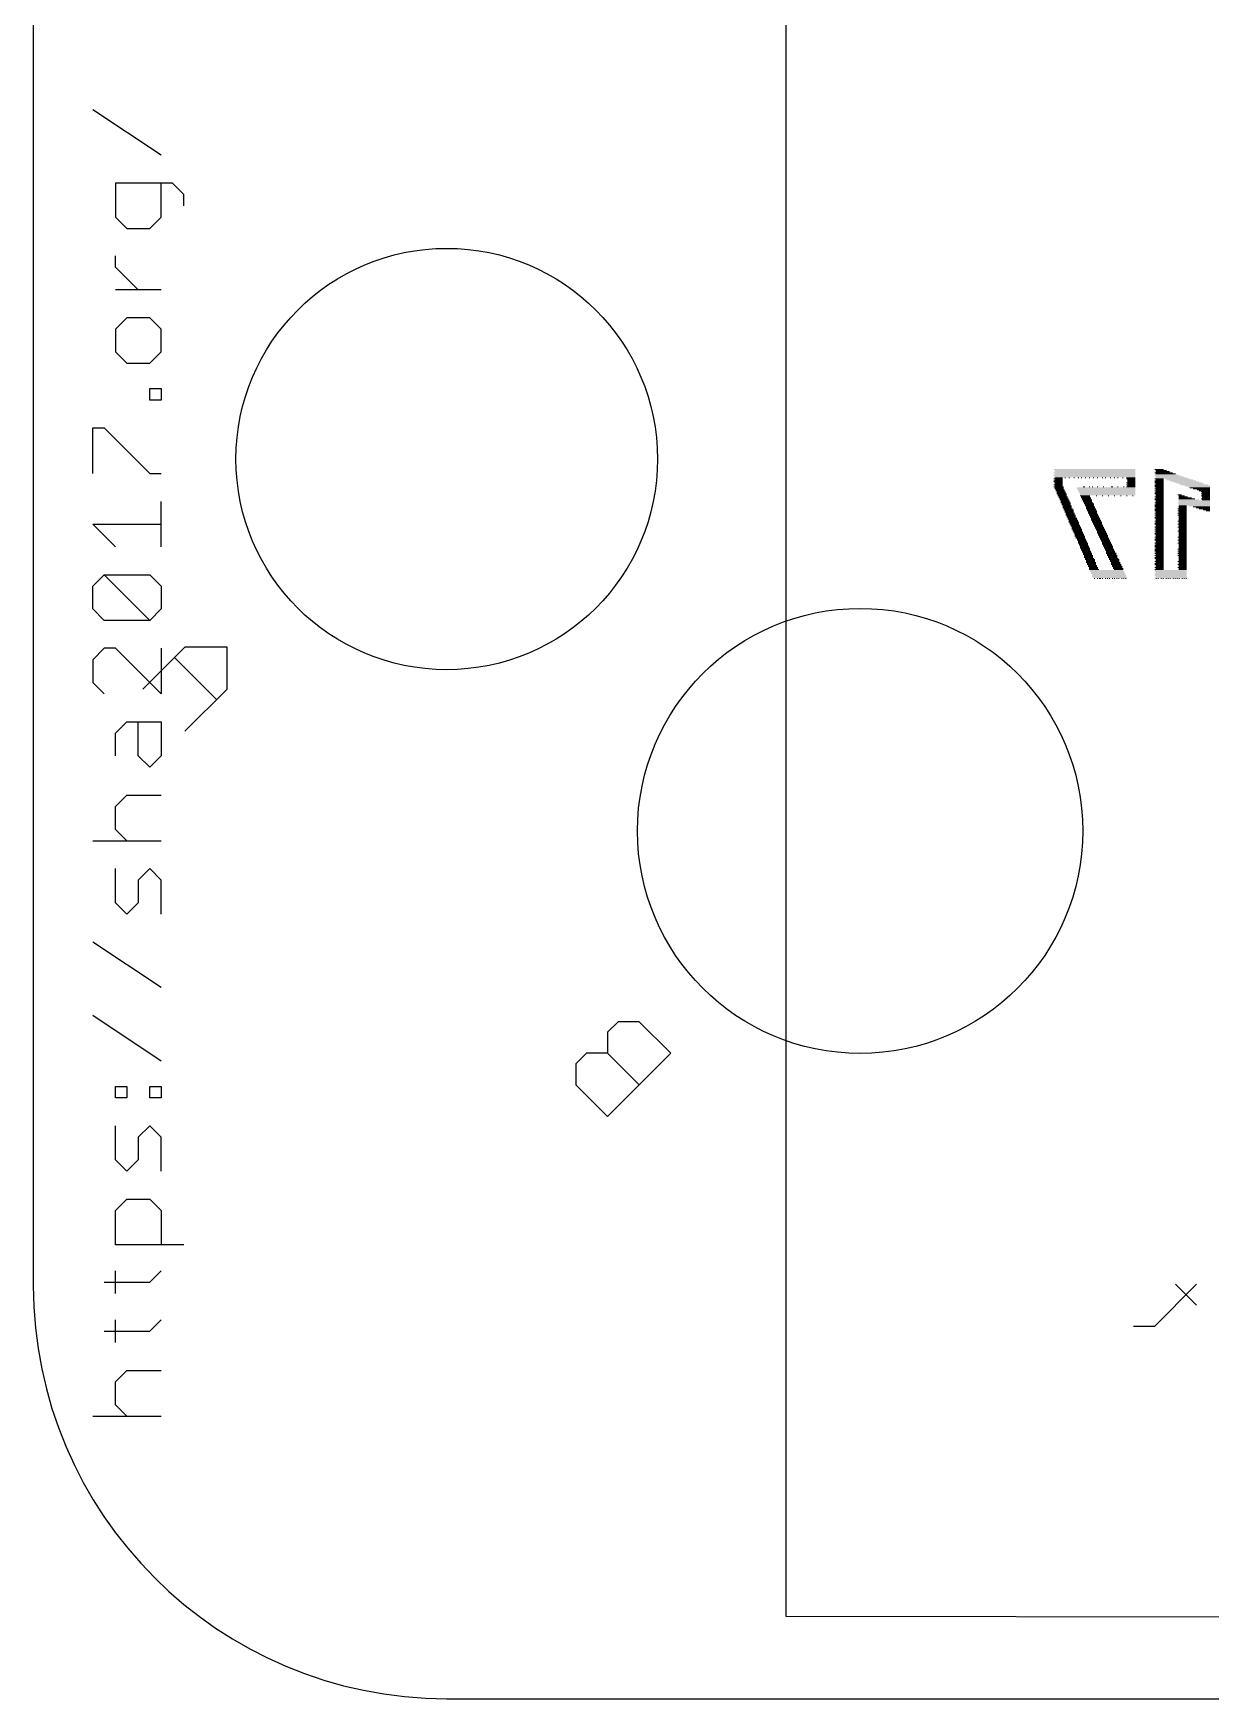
# Model space of a CAD drawing. Extents: x 0 to 95, y -1 to 85.
# Drawn here: x 0 to 28.48, y -1 to 39.3 of the extents above; entities that cross this region are included whole.
import ezdxf

# ---------------------------------------------------------------- set-up
doc = ezdxf.new("R2010")
doc.units = 0
for name, color, linetype in [('20', 178, 'CONTINUOUS'), ('21', 251, 'CONTINUOUS'), ('22', 251, 'CONTINUOUS'), ('25', 251, 'CONTINUOUS'), ('26', 251, 'CONTINUOUS')]:
    doc.layers.add(name, color=color, linetype=linetype)

# ---------------------------------------------------------------- blocks, each defined once
blk = doc.blocks.new('RECT')
blk.add_solid([(-0.5, -0.5), (0.5, -0.5), (-0.5, 0.5), (0.5, 0.5)])

msp = doc.modelspace()

# ---------------------------------------------------------------- linework, layer by layer
at = {"layer": '20'}
for p, q in [((0, 81), (0, 9)), ((10, -1), (85, -1))]:
    msp.add_line(p, q, dxfattribs=at)
msp.add_arc((10, 9), 10, 180, 270, dxfattribs=at)
at = {"layer": '21'}
for p, q in [((18.2, 40.6), (18.2, 1)), ((18.2, 1), (76.7, 0.9))]:
    msp.add_line(p, q, dxfattribs=at)
at = {"layer": '22'}
msp.add_circle((10, 29), 5.099, dxfattribs=at)
at = {"layer": '25'}
for p, q in [((3.0907, 36.3532), (1.4383, 37.4548)), ((3.3661, 35.6773), (1.9891, 35.6773)), ((1.9891, 35.6773), (1.9891, 34.8511)), ((3.0907, 34.8511), (3.0907, 35.6773)), ((3.6415, 35.4019), (3.3661, 35.6773)), ((3.6415, 35.1265), (3.6415, 35.4019)), ((1.9891, 34.8511), (2.2645, 34.5757)), ((2.8153, 34.5757), (3.0907, 34.8511)), ((2.2645, 34.5757), (2.8153, 34.5757)), ((1.9891, 33.6453), (1.9891, 33.9207)), ((2.5399, 33.0945), (1.9891, 33.6453)), ((3.0907, 33.0945), (1.9891, 33.0945)), ((2.2645, 32.4186), (1.9891, 32.1432)), ((2.8153, 32.4186), (2.2645, 32.4186)), ((3.0907, 32.1432), (2.8153, 32.4186)), ((1.9891, 32.1432), (1.9891, 31.5924)), ((3.0907, 31.5924), (3.0907, 32.1432)), ((1.9891, 31.5924), (2.2645, 31.317)), ((2.8153, 31.317), (3.0907, 31.5924)), ((2.2645, 31.317), (2.8153, 31.317)), ((2.8153, 30.4282), (2.8153, 30.7036)), ((2.8153, 30.7036), (3.0907, 30.7036)), ((3.0907, 30.7036), (3.0907, 30.4282)), ((3.0907, 30.4282), (2.8153, 30.4282)), ((1.4383, 28.6508), (1.4383, 29.7524)), ((1.4383, 29.7524), (1.7137, 29.7524)), ((1.7137, 29.7524), (2.8153, 28.6508)), ((2.8153, 28.6508), (3.0907, 28.6508)), ((3.0907, 26.8733), (3.0907, 27.9749)), ((1.9891, 26.8733), (1.4383, 27.4241)), ((1.4383, 27.4241), (3.0907, 27.4241)), ((1.4383, 25.922), (1.7137, 26.1974)), ((1.7137, 26.1974), (2.8153, 26.1974)), ((2.8153, 25.0958), (1.7137, 26.1974)), ((2.8153, 26.1974), (3.0907, 25.922)), ((1.4383, 25.3712), (1.4383, 25.922)), ((3.0907, 25.922), (3.0907, 25.3712)), ((1.7137, 25.0958), (1.4383, 25.3712)), ((2.8153, 25.0958), (1.7137, 25.0958)), ((3.0907, 25.3712), (2.8153, 25.0958)), ((1.7137, 24.4199), (1.4383, 24.1445)), ((1.9891, 24.4199), (1.7137, 24.4199)), ((3.0907, 23.3183), (1.9891, 24.4199)), ((3.0907, 24.4199), (3.0907, 23.3183)), ((1.4383, 24.1445), (1.4383, 23.5937)), ((1.4383, 23.5937), (1.7137, 23.3183)), ((1.9891, 22.367), (2.2645, 22.6424)), ((2.2645, 22.6424), (3.0907, 22.6424)), ((2.5399, 21.8162), (2.5399, 22.6424)), ((3.0907, 22.6424), (3.0907, 21.8162)), ((1.9891, 21.8162), (1.9891, 22.367)), ((2.8153, 21.5408), (2.5399, 21.8162)), ((3.0907, 21.8162), (2.8153, 21.5408)), ((1.9891, 20.5895), (2.2645, 20.8649)), ((1.9891, 20.0387), (1.9891, 20.5895)), ((2.2645, 20.8649), (3.0907, 20.8649)), ((1.4383, 19.7633), (3.0907, 19.7633)), ((2.2645, 19.7633), (1.9891, 20.0387)), ((1.9891, 18.2612), (1.9891, 19.0875)), ((2.8153, 19.0875), (2.5399, 18.812)), ((3.0907, 18.812), (2.8153, 19.0875)), ((2.5399, 18.812), (2.5399, 18.2612)), ((3.0907, 17.9858), (3.0907, 18.812)), ((2.2645, 17.9858), (1.9891, 18.2612)), ((2.5399, 18.2612), (2.2645, 17.9858)), ((3.0907, 16.2084), (1.4383, 17.31)), ((3.0907, 14.4309), (1.4383, 15.5325)), ((1.9891, 13.5421), (1.9891, 13.8175)), ((1.9891, 13.8175), (2.2645, 13.8175)), ((2.2645, 13.8175), (2.2645, 13.5421)), ((2.8153, 13.5421), (2.8153, 13.8175)), ((2.8153, 13.8175), (3.0907, 13.8175)), ((3.0907, 13.8175), (3.0907, 13.5421)), ((2.2645, 13.5421), (1.9891, 13.5421)), ((3.0907, 13.5421), (2.8153, 13.5421)), ((1.9891, 12.0401), (1.9891, 12.8663)), ((2.8153, 12.8663), (2.5399, 12.5909)), ((2.5399, 12.5909), (2.5399, 12.0401)), ((3.0907, 12.5909), (2.8153, 12.8663)), ((3.0907, 11.7647), (3.0907, 12.5909)), ((2.2645, 11.7647), (1.9891, 12.0401)), ((2.5399, 12.0401), (2.2645, 11.7647)), ((1.9891, 10.8134), (2.2645, 11.0888)), ((2.2645, 11.0888), (2.8153, 11.0888)), ((2.8153, 11.0888), (3.0907, 10.8134)), ((1.9891, 9.9872), (1.9891, 10.8134)), ((3.0907, 10.8134), (3.0907, 9.9872)), ((3.6415, 9.9872), (1.9891, 9.9872)), ((1.9891, 8.8022), (1.9891, 9.353)), ((2.8153, 9.0776), (3.0907, 9.353)), ((1.7137, 9.0776), (2.8153, 9.0776)), ((1.9891, 7.6172), (1.9891, 8.168)), ((2.8153, 7.8926), (3.0907, 8.168)), ((1.7137, 7.8926), (2.8153, 7.8926)), ((1.9891, 6.6659), (2.2645, 6.9413)), ((2.2645, 6.9413), (3.0907, 6.9413)), ((1.9891, 6.1151), (1.9891, 6.6659)), ((2.2645, 5.8397), (1.9891, 6.1151)), ((1.4383, 5.8397), (3.0907, 5.8397))]:
    msp.add_line(p, q, dxfattribs=at)
at = {"layer": '26'}
for p, q in [((3.6672, 24.4501), (2.6486, 23.4315)), ((4.4312, 23.1768), (3.4126, 24.1955)), ((4.6859, 24.4501), (3.6672, 24.4501)), ((4.6859, 23.4315), (4.6859, 24.4501)), ((3.6672, 22.4129), (4.6859, 23.4315)), ((14.1455, 15.384), (13.8908, 15.1293)), ((14.6548, 15.384), (14.1455, 15.384)), ((15.4188, 14.62), (14.6548, 15.384)), ((13.8908, 15.1293), (13.8908, 14.62)), ((13.3815, 14.62), (13.1269, 14.3654)), ((13.8908, 14.62), (13.3815, 14.62)), ((13.8908, 13.0921), (15.4188, 14.62)), ((14.6548, 13.856), (13.8908, 14.62)), ((13.1269, 14.3654), (13.1269, 13.856)), ((13.1269, 13.856), (13.8908, 13.0921)), ((28.1365, 9.0297), (27.1179, 8.0111)), ((28.1365, 8.5204), (27.6272, 9.0297)), ((27.1179, 8.0111), (26.6086, 8.0111))]:
    msp.add_line(p, q, dxfattribs=at)
msp.add_circle((20, 20), 5.3852, dxfattribs=at)

# ---------------------------------------------------------------- block references
at = {"layer": '26', "yscale": 0.0244, "rotation": 180}
for p, xscale in [((25.6688, 28.7432), 1.9764), ((25.6688, 28.67), 1.9764), ((25.6688, 28.6212), 1.9764), ((25.681, 28.7188), 1.952), ((25.681, 28.6944), 1.952), ((25.681, 28.6456), 1.952), ((27.2304, 28.7432), 0.2196), ((27.3402, 28.67), 0.4392), ((27.4012, 28.6212), 0.5612), ((27.2792, 28.7188), 0.2684), ((27.3158, 28.6944), 0.3416), ((27.389, 28.6456), 0.488), ((25.6688, 28.5968), 1.9764), ((24.7904, 28.5236), 0.2196), ((24.7904, 28.4748), 0.2196), ((24.7904, 28.4504), 0.2196), ((24.7904, 28.3772), 0.2196), ((24.8026, 28.3284), 0.244), ((25.681, 28.5724), 1.952), ((24.8026, 28.548), 0.1952), ((24.8026, 28.4992), 0.1952), ((24.8026, 28.426), 0.1952), ((24.8026, 28.4016), 0.1952), ((24.8026, 28.3528), 0.1952), ((24.8148, 28.304), 0.2196), ((24.8148, 28.2796), 0.2196), ((24.8392, 28.2552), 0.2196), ((24.8392, 28.2308), 0.2196), ((24.8636, 28.2064), 0.2196), ((24.9612, 28.548), 0.0244), ((25.0588, 28.548), 0.0244), ((25.1808, 28.548), 0.0244), ((25.9494, 28.304), 1.4152), ((25.9494, 28.2796), 1.4152), ((25.2784, 28.548), 0.0244), ((25.9616, 28.2552), 1.3908), ((25.9616, 28.2308), 1.3908), ((25.9738, 28.2064), 1.3664), ((25.3516, 28.548), 0.0244), ((25.4126, 28.3284), 0.0488), ((25.4492, 28.548), 0.0244), ((25.5468, 28.548), 0.0244), ((25.5468, 28.3284), 0.0244), ((25.62, 28.3284), 0.0244), ((25.6444, 28.548), 0.0244), ((25.742, 28.548), 0.0244), ((25.742, 28.3284), 0.0244), ((25.864, 28.548), 0.0244), ((25.8884, 28.3284), 0.0244), ((25.9372, 28.548), 0.0244), ((26.0592, 28.548), 0.0244), ((26.0958, 28.3284), 0.0488), ((26.1568, 28.548), 0.0244), ((26.23, 28.548), 0.0244), ((26.23, 28.3284), 0.0244), ((26.352, 28.548), 0.0244), ((26.3764, 28.3284), 0.0244), ((26.5472, 28.548), 0.2196), ((26.5472, 28.5236), 0.2196), ((26.5472, 28.426), 0.2196), ((26.5472, 28.3772), 0.2196), ((26.5472, 28.3284), 0.2196), ((26.5594, 28.4992), 0.1952), ((26.5594, 28.4748), 0.1952), ((26.5594, 28.4504), 0.1952), ((26.5594, 28.4016), 0.1952), ((26.5594, 28.3528), 0.1952), ((27.4378, 28.5968), 0.6344), ((27.2304, 28.5236), 0.2196), ((27.2304, 28.4748), 0.2196), ((27.2304, 28.4504), 0.2196), ((27.2304, 28.426), 0.2196), ((27.2304, 28.3772), 0.2196), ((27.2304, 28.3528), 0.2196), ((27.2304, 28.3284), 0.2196), ((27.2304, 28.2796), 0.2196), ((27.2304, 28.2308), 0.2196), ((27.4866, 28.5724), 0.6832), ((27.5232, 28.548), 0.7564), ((27.2426, 28.4992), 0.1952), ((27.2426, 28.4016), 0.1952), ((27.2426, 28.304), 0.1952), ((27.2426, 28.2552), 0.1952), ((27.2426, 28.2064), 0.1952), ((27.6696, 28.5236), 0.61), ((27.7306, 28.4992), 0.6344), ((27.8038, 28.4748), 0.6344), ((27.877, 28.4504), 0.6344), ((27.9502, 28.426), 0.6344), ((28.0112, 28.4016), 0.61), ((28.0844, 28.3772), 0.6588), ((28.1576, 28.3528), 0.61), ((28.1942, 28.3284), 0.5368), ((28.2186, 28.304), 0.488), ((28.2552, 28.2796), 0.4148), ((28.304, 28.2552), 0.3172), ((28.3284, 28.2308), 0.2684), ((28.3528, 28.2064), 0.2196), ((24.8636, 28.182), 0.2196), ((24.8758, 28.1576), 0.244), ((24.888, 28.1332), 0.2196), ((24.888, 28.1088), 0.2196), ((24.9124, 28.0844), 0.2196), ((24.9124, 28.06), 0.2196), ((24.9368, 28.0356), 0.2196), ((24.9368, 28.0112), 0.2196), ((24.9612, 27.9868), 0.2196), ((24.9612, 27.9624), 0.2196), ((24.9734, 27.938), 0.244), ((24.9856, 27.9136), 0.2196), ((24.9856, 27.8892), 0.2196), ((25.01, 27.8648), 0.2196), ((25.01, 27.8404), 0.2196), ((25.01, 27.816), 0.2196), ((25.9738, 28.182), 1.3664), ((25.986, 28.1576), 1.342), ((25.986, 28.1332), 1.342), ((25.437, 28.1088), 0.244), ((25.4492, 28.0844), 0.2196), ((25.4614, 28.06), 0.244), ((25.4736, 28.0356), 0.2196), ((25.4858, 28.0112), 0.244), ((25.498, 27.9868), 0.2196), ((25.498, 27.9624), 0.2196), ((25.5224, 27.938), 0.2196), ((25.5346, 27.9136), 0.244), ((25.5468, 27.8892), 0.2196), ((25.5468, 27.8648), 0.2196), ((25.5712, 27.8404), 0.2196), ((25.5712, 27.816), 0.2196), ((25.7176, 28.1088), 0.0244), ((25.864, 28.1088), 0.0244), ((26.0104, 28.1088), 0.0244), ((26.1568, 28.1088), 0.0244), ((26.3032, 28.1088), 0.0244), ((26.4496, 28.1088), 0.0244), ((26.596, 28.1088), 0.0244), ((27.2304, 28.182), 0.2196), ((27.2304, 28.1576), 0.2196), ((27.2304, 28.0844), 0.2196), ((27.2304, 28.0356), 0.2196), ((27.2304, 28.0112), 0.2196), ((27.2304, 27.938), 0.2196), ((27.2304, 27.8892), 0.2196), ((27.2304, 27.8648), 0.2196), ((27.2304, 27.8404), 0.2196), ((27.2426, 28.1332), 0.1952), ((27.2426, 28.1088), 0.1952), ((27.2426, 28.06), 0.1952), ((27.2426, 27.9868), 0.1952), ((27.2426, 27.9624), 0.1952), ((27.2426, 27.9136), 0.1952), ((27.2426, 27.816), 0.1952), ((27.7306, 28.1332), 0.0976), ((27.938, 28.0112), 0.5124), ((28.0722, 27.938), 0.7808), ((27.7794, 28.1088), 0.1464), ((27.816, 28.0844), 0.2196), ((27.8648, 28.06), 0.3172), ((27.9014, 28.0356), 0.3904), ((28.0844, 27.9868), 0.7564), ((28.0844, 27.9624), 0.7564), ((28.0844, 27.9136), 0.7564), ((28.0844, 27.8892), 0.7564), ((27.8038, 27.8648), 0.1952), ((27.8038, 27.8404), 0.1952), ((27.8038, 27.816), 0.1952), ((28.2064, 27.8648), 0.5124), ((28.2552, 27.8404), 0.4148), ((28.2918, 27.816), 0.3416), ((28.3528, 28.1576), 0.2196), ((28.3528, 28.1088), 0.2196), ((28.3528, 28.0356), 0.2196), ((28.365, 28.182), 0.1952), ((28.365, 28.1332), 0.1952), ((28.365, 28.0844), 0.1952), ((28.365, 28.06), 0.1952), ((28.365, 28.0112), 0.1952), ((25.0344, 27.7916), 0.2196), ((25.0466, 27.7672), 0.244), ((25.0588, 27.7428), 0.2196), ((25.0588, 27.7184), 0.2196), ((25.0832, 27.694), 0.2196), ((25.0832, 27.6696), 0.2196), ((25.0954, 27.6452), 0.244), ((25.1076, 27.6208), 0.2196), ((25.1076, 27.5964), 0.2196), ((25.132, 27.572), 0.2196), ((25.132, 27.5476), 0.2196), ((25.1564, 27.5232), 0.2196), ((25.1564, 27.4988), 0.2196), ((25.1686, 27.4744), 0.244), ((25.1808, 27.45), 0.2196), ((25.1808, 27.4256), 0.2196), ((25.2052, 27.4012), 0.2196), ((25.5834, 27.7916), 0.244), ((25.5956, 27.7672), 0.2196), ((25.6078, 27.7428), 0.244), ((25.62, 27.7184), 0.2196), ((25.62, 27.694), 0.2196), ((25.6444, 27.6696), 0.2196), ((25.6444, 27.6452), 0.2196), ((25.6688, 27.6208), 0.2196), ((25.6688, 27.5964), 0.2196), ((25.6932, 27.572), 0.2196), ((25.6932, 27.5476), 0.2196), ((25.7054, 27.5232), 0.244), ((25.7176, 27.4988), 0.2196), ((25.7298, 27.4744), 0.244), ((25.742, 27.45), 0.2196), ((25.742, 27.4256), 0.2196), ((25.7664, 27.4012), 0.2196), ((27.2304, 27.7916), 0.2196), ((27.2304, 27.7672), 0.2196), ((27.2304, 27.7428), 0.2196), ((27.2304, 27.694), 0.2196), ((27.2304, 27.6452), 0.2196), ((27.2304, 27.5964), 0.2196), ((27.2304, 27.572), 0.2196), ((27.2304, 27.4988), 0.2196), ((27.2304, 27.45), 0.2196), ((27.2304, 27.4256), 0.2196), ((27.2426, 27.7184), 0.1952), ((27.2426, 27.6696), 0.1952), ((27.2426, 27.6208), 0.1952), ((27.2426, 27.5476), 0.1952), ((27.2426, 27.5232), 0.1952), ((27.2426, 27.4744), 0.1952), ((27.2426, 27.4012), 0.1952), ((27.7916, 27.7916), 0.2196), ((27.7916, 27.7428), 0.2196), ((27.7916, 27.694), 0.2196), ((27.7916, 27.6452), 0.2196), ((27.7916, 27.4988), 0.2196), ((27.7916, 27.4256), 0.2196), ((27.8038, 27.7672), 0.1952), ((27.8038, 27.7184), 0.1952), ((27.8038, 27.6696), 0.1952), ((27.8038, 27.6208), 0.1952), ((27.8038, 27.5964), 0.1952), ((27.8038, 27.572), 0.1952), ((27.8038, 27.5476), 0.1952), ((27.8038, 27.5232), 0.1952), ((27.8038, 27.4744), 0.1952), ((27.8038, 27.45), 0.1952), ((27.8038, 27.4012), 0.1952), ((28.3284, 27.7916), 0.2684), ((28.3772, 27.7672), 0.1708), ((28.4138, 27.7428), 0.0976), ((25.2052, 27.3768), 0.2196), ((25.2296, 27.3524), 0.2196), ((25.2296, 27.328), 0.2196), ((25.2418, 27.3036), 0.244), ((25.254, 27.2792), 0.2196), ((25.254, 27.2548), 0.2196), ((25.2784, 27.2304), 0.2196), ((25.2784, 27.206), 0.2196), ((25.3028, 27.1816), 0.2196), ((25.3028, 27.1572), 0.2196), ((25.315, 27.1328), 0.244), ((25.3272, 27.1084), 0.2196), ((25.3272, 27.084), 0.2196), ((25.3516, 27.0596), 0.2196), ((25.3516, 27.0352), 0.2196), ((25.376, 27.0108), 0.2196), ((25.7664, 27.3768), 0.2196), ((25.7908, 27.3524), 0.2196), ((25.7908, 27.328), 0.2196), ((25.8152, 27.3036), 0.2196), ((25.8152, 27.2792), 0.2196), ((25.8396, 27.2548), 0.2196), ((25.8396, 27.2304), 0.2196), ((25.8518, 27.206), 0.244), ((25.864, 27.1816), 0.2196), ((25.8762, 27.1572), 0.244), ((25.8884, 27.1328), 0.2196), ((25.8884, 27.1084), 0.2196), ((25.9128, 27.084), 0.2196), ((25.9128, 27.0596), 0.2196), ((25.9372, 27.0352), 0.2196), ((25.9372, 27.0108), 0.2196), ((27.2304, 27.3524), 0.2196), ((27.2304, 27.3036), 0.2196), ((27.2304, 27.2548), 0.2196), ((27.2304, 27.206), 0.2196), ((27.2304, 27.1816), 0.2196), ((27.2304, 27.1084), 0.2196), ((27.2304, 27.0596), 0.2196), ((27.2304, 27.0352), 0.2196), ((27.2426, 27.3768), 0.1952), ((27.2426, 27.328), 0.1952), ((27.2426, 27.2792), 0.1952), ((27.2426, 27.2304), 0.1952), ((27.2426, 27.1572), 0.1952), ((27.2426, 27.1328), 0.1952), ((27.2426, 27.084), 0.1952), ((27.2426, 27.0108), 0.1952), ((27.7916, 27.3524), 0.2196), ((27.7916, 27.2548), 0.2196), ((27.7916, 27.1084), 0.2196), ((27.7916, 27.0352), 0.2196), ((27.8038, 27.3768), 0.1952), ((27.8038, 27.328), 0.1952), ((27.8038, 27.3036), 0.1952), ((27.8038, 27.2792), 0.1952), ((27.8038, 27.2304), 0.1952), ((27.8038, 27.206), 0.1952), ((27.8038, 27.1816), 0.1952), ((27.8038, 27.1572), 0.1952), ((27.8038, 27.1328), 0.1952), ((27.8038, 27.084), 0.1952), ((27.8038, 27.0596), 0.1952), ((27.8038, 27.0108), 0.1952), ((25.376, 26.9864), 0.2196), ((25.3882, 26.962), 0.244), ((25.4004, 26.9376), 0.2196), ((25.4004, 26.9132), 0.2196), ((25.4248, 26.8888), 0.2196), ((25.4248, 26.8644), 0.2196), ((25.437, 26.84), 0.244), ((25.4492, 26.8156), 0.2196), ((25.4492, 26.7912), 0.2196), ((25.4736, 26.7668), 0.2196), ((25.4736, 26.7424), 0.2196), ((25.498, 26.718), 0.2196), ((25.498, 26.6936), 0.2196), ((25.5224, 26.6692), 0.2196), ((25.5224, 26.6448), 0.2196), ((25.5224, 26.6204), 0.2196), ((25.5468, 26.596), 0.2196), ((25.9616, 26.9864), 0.2196), ((25.9616, 26.962), 0.2196), ((25.9738, 26.9376), 0.244), ((25.986, 26.9132), 0.2196), ((25.9982, 26.8888), 0.244), ((26.0104, 26.8644), 0.2196), ((26.0104, 26.84), 0.2196), ((26.0348, 26.8156), 0.2196), ((26.0348, 26.7912), 0.2196), ((26.0592, 26.7668), 0.2196), ((26.0592, 26.7424), 0.2196), ((26.0714, 26.718), 0.244), ((26.0836, 26.6936), 0.2196), ((26.0958, 26.6692), 0.244), ((26.108, 26.6448), 0.2196), ((26.108, 26.6204), 0.2196), ((26.1324, 26.596), 0.2196), ((27.2304, 26.962), 0.2196), ((27.2304, 26.9132), 0.2196), ((27.2304, 26.8888), 0.2196), ((27.2304, 26.8644), 0.2196), ((27.2304, 26.8156), 0.2196), ((27.2304, 26.7912), 0.2196), ((27.2304, 26.7668), 0.2196), ((27.2304, 26.718), 0.2196), ((27.2304, 26.6692), 0.2196), ((27.2304, 26.6204), 0.2196), ((27.2304, 26.596), 0.2196), ((27.2426, 26.9864), 0.1952), ((27.2426, 26.9376), 0.1952), ((27.2426, 26.84), 0.1952), ((27.2426, 26.7424), 0.1952), ((27.2426, 26.6936), 0.1952), ((27.2426, 26.6448), 0.1952), ((27.7916, 26.962), 0.2196), ((27.7916, 26.8156), 0.2196), ((27.7916, 26.7668), 0.2196), ((27.7916, 26.718), 0.2196), ((27.7916, 26.6692), 0.2196), ((27.8038, 26.9864), 0.1952), ((27.8038, 26.9376), 0.1952), ((27.8038, 26.9132), 0.1952), ((27.8038, 26.8888), 0.1952), ((27.8038, 26.8644), 0.1952), ((27.8038, 26.84), 0.1952), ((27.8038, 26.7912), 0.1952), ((27.8038, 26.7424), 0.1952), ((27.8038, 26.6936), 0.1952), ((27.8038, 26.6448), 0.1952), ((27.8038, 26.6204), 0.1952), ((27.8038, 26.596), 0.1952), ((25.559, 26.5716), 0.244), ((25.5712, 26.5472), 0.2196), ((25.5712, 26.5228), 0.2196), ((25.5834, 26.4984), 0.244), ((25.5956, 26.474), 0.2196), ((25.5956, 26.4496), 0.2196), ((25.62, 26.4252), 0.2196), ((25.62, 26.4008), 0.2196), ((25.6444, 26.3764), 0.2196), ((25.6444, 26.352), 0.2196), ((25.6566, 26.3276), 0.244), ((25.9616, 26.3032), 0.8052), ((25.9738, 26.2788), 0.8296), ((25.986, 26.2544), 0.8052), ((25.9982, 26.23), 0.8296), ((26.0104, 26.2056), 0.8052), ((26.1446, 26.5716), 0.244), ((26.1568, 26.5472), 0.2196), ((26.1568, 26.5228), 0.2196), ((26.1812, 26.4984), 0.2196), ((26.1812, 26.474), 0.2196), ((26.1934, 26.4496), 0.244), ((26.2056, 26.4252), 0.2196), ((26.2178, 26.4008), 0.244), ((26.23, 26.3764), 0.2196), ((26.2422, 26.352), 0.244), ((26.2544, 26.3276), 0.2196), ((27.2304, 26.5228), 0.2196), ((27.2304, 26.474), 0.2196), ((27.2304, 26.4496), 0.2196), ((27.2304, 26.3764), 0.2196), ((27.2304, 26.3276), 0.2196), ((27.511, 26.3032), 0.7808), ((27.511, 26.2788), 0.7808), ((27.511, 26.23), 0.7808), ((27.511, 26.2056), 0.7808), ((27.2426, 26.5716), 0.1952), ((27.2426, 26.5472), 0.1952), ((27.2426, 26.4984), 0.1952), ((27.2426, 26.4252), 0.1952), ((27.2426, 26.4008), 0.1952), ((27.2426, 26.352), 0.1952), ((27.5232, 26.2544), 0.7564), ((27.7916, 26.5228), 0.2196), ((27.7916, 26.4496), 0.2196), ((27.7916, 26.3764), 0.2196), ((27.8038, 26.5716), 0.1952), ((27.8038, 26.5472), 0.1952), ((27.8038, 26.4984), 0.1952), ((27.8038, 26.474), 0.1952), ((27.8038, 26.4252), 0.1952), ((27.8038, 26.4008), 0.1952), ((27.8038, 26.352), 0.1952), ((27.8038, 26.3276), 0.1952), ((26.0226, 26.1812), 0.8296), ((26.0226, 26.1568), 0.8296), ((26.047, 26.1324), 0.8296), ((25.6688, 26.108), 0.0244), ((25.742, 26.108), 0.0244), ((25.803, 26.108), 0.0488), ((25.864, 26.108), 0.0244), ((25.9372, 26.108), 0.0244), ((25.986, 26.108), 0.0244), ((26.0348, 26.108), 0.0244), ((26.108, 26.108), 0.0244), ((26.1568, 26.108), 0.0244), ((26.2056, 26.108), 0.0244), ((26.2544, 26.108), 0.0244), ((26.3276, 26.108), 0.0244), ((26.3764, 26.108), 0.0244), ((26.4252, 26.108), 0.0244), ((27.511, 26.1812), 0.7808), ((27.511, 26.1324), 0.7808), ((27.5232, 26.1568), 0.7564), ((27.1572, 26.108), 0.0244), ((27.206, 26.108), 0.0244), ((27.2792, 26.108), 0.0244), ((27.328, 26.108), 0.0244), ((27.4012, 26.108), 0.0244), ((27.45, 26.108), 0.0244), ((27.4988, 26.108), 0.0244), ((27.572, 26.108), 0.0244), ((27.6208, 26.108), 0.0244), ((27.6696, 26.108), 0.0244), ((27.7184, 26.108), 0.0244), ((27.7916, 26.108), 0.0244), ((27.8404, 26.108), 0.0244), ((27.8892, 26.108), 0.0244)]:
    msp.add_blockref('RECT', p, dxfattribs=dict(at, xscale=xscale))

doc.saveas('drawing.dxf')
